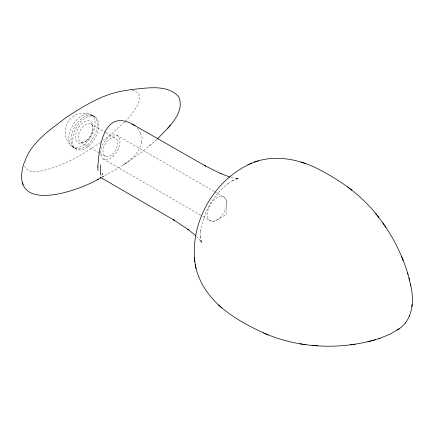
<?xml version="1.0" encoding="UTF-8"?>
<svg xmlns="http://www.w3.org/2000/svg" width="434" height="434" viewBox="0 0 434 434"><rect width="100%" height="100%" fill="white"/><g stroke="black" fill="none" stroke-linecap="round" stroke-linejoin="round"><path stroke-width="0.33" stroke-dasharray="2.17 1.63" d="M141.641 141.983C137.404 160.927 117.147 167.828 102.467 177.045M124.558 121.987L113.551 132.18L103.205 140.323M125.003 121.531C131.627 115.173 150.712 92.61 130.873 90.207M156.934 139.439L141.007 152.719L123.457 164.925L127.39 162.191M149.475 145.976L152.063 143.784M100.525 142.243C85.075 153.186 68.404 162.745 50.355 168.669C42.543 170.502 29.138 175.569 24.445 166.146M102.532 177.05L103.531 176.535L102.983 176.817M231.007 177.425L237.566 178.645L236.389 178.64L239.069 178.499L236.432 178.933L238.092 178.575L232.271 180.81L233.421 180.218L227.259 184.124L228.062 183.522L223.385 187.434L217.488 193.662L217.792 193.293C211.863 200.416 207.159 208.559 203.958 217.255L204.121 216.81L201.68 225.034L200.627 231.034L200.747 230.042L200.448 237.333L200.389 236.042L201.354 242.199L200.839 240.582L201.783 243.078L200.562 240.691L201.159 241.711L196.819 236.638M92.442 115.482C70.802 105.12 54.136 133.987 73.926 147.544M91.259 114.728A18.613 10.747 -60 0 1 85.357 143.556A18.613 10.747 -60 0 1 69.239 134.247A18.613 10.747 -60 0 1 91.259 114.728L94.954 116.86A18.613 10.747 -60 0 1 89.057 145.688A18.613 10.747 -60 0 1 72.939 136.385A18.613 10.747 -60 0 1 94.954 116.86M116.898 135.272L214.179 191.437M214.765 191.774L223.553 196.852C225.875 198.018 226.667 200.817 226.651 203.242L226.651 214.385L217.25 219.81C215.161 221.09 212.351 221.91 210.089 220.581L201.295 215.503M90.945 123.961L105.299 132.251M105.874 132.582L115.639 138.213M80.626 142.146L105.316 156.403M103.428 159.001L200.709 215.166M72.646 146.963L76.346 149.095M137.28 128.003L140.502 132.988M140.318 133.07A26.604 20.962 -13.4 0 1 142.352 140.014M141.799 140.084A25.058 19.671 -14.9 0 1 141.603 141.983M102.95 176.893A35.973 8.392 -71.2 0 1 102.782 176.312M87.565 140.122A10.459 6.038 -60 0 0 90.88 123.923A10.459 6.038 -60 0 0 78.505 134.893A10.459 6.038 -60 0 0 87.565 140.122M112.254 154.379A10.459 6.038 -60 0 0 115.569 138.175A10.459 6.038 -60 0 0 103.194 149.15A10.459 6.038 -60 0 0 112.254 154.379M219.495 218.134A13.649 7.877 -60 0 0 223.825 196.993A13.649 7.877 -60 0 0 207.674 211.309A13.649 7.877 -60 0 0 219.495 218.134M112.84 156.555A13.649 7.877 -60 0 0 117.164 135.413A13.649 7.877 -60 0 0 101.019 149.73A13.649 7.877 -60 0 0 112.84 156.555M87.554 144.782A18.613 10.747 -60 0 0 93.451 115.949A18.613 10.747 -60 0 0 71.436 135.473A18.613 10.747 -60 0 0 87.554 144.782M86.437 140.556A12.407 7.161 -60 0 0 90.37 121.336A12.407 7.161 -60 0 0 75.695 134.35A12.407 7.161 -60 0 0 86.437 140.556"/><path stroke-width="0.65" d="M97.916 166.645L97.916 170.437M97.959 165.408C99.202 146.312 104.068 108.869 132.511 124.216L205.537 166.059L204.75 165.652L221.112 173.752L220.26 173.394L229.901 177.077M398.439 329.265C413.352 319.674 414.334 299.661 410.418 284.069M411.947 306.621L412.04 305.715M412.061 305.471L412.159 304.489M24.326 163.065C30.326 142.661 50.089 129.956 66.066 117.527C85.037 105.158 105.505 92.393 128.535 90.18M23.821 163.461C8.599 214.732 76.487 191.909 98.127 179.291M409.392 316.185L409.512 315.892M405.459 322.684L405.703 322.37M157.385 139.01C167.242 128.252 185.394 113.496 178.851 96.928C166.949 83.198 144.88 88.634 129.175 89.692M169.461 126.272L170.264 125.301M167.844 128.22L168.609 127.303M378.882 338.683L389.862 334.316L399.177 328.739M397.441 329.986L398.238 329.411M97.015 179.85L101.035 177.832M255.881 161.584C215.112 176.41 187.993 223.374 195.539 266.096M247.96 164.698L249.382 164.085M250.353 163.656L251.828 163.021M256.662 161.339C275.964 155.139 297.133 159.077 315.133 167.475C338.509 179.101 360.703 194.22 376.869 215.009M254.259 162.104L258.339 160.802M375.681 339.686C339.941 349.75 300.556 348.383 266.145 334.044M380.13 338.287L367.864 341.797M350.384 344.856L352.175 344.623M353.406 344.45L355.131 344.222M312.057 345.388L317.52 345.817M300.046 343.82L302.303 344.167M303.301 344.308L305.52 344.65M303.268 162.799L305.357 163.482M300.984 162.061L303.062 162.739M220.288 306.529C233.617 318.209 249.561 326.531 265.608 333.811M263.395 332.883L268.353 334.972M100.021 177.094L174.246 220.26L173.497 219.783L188.692 229.906L187.96 229.342L195.967 235.852M132.511 124.216L135.066 125.952M351.931 190.206L347.645 186.956M195.181 264.431C198.126 280.858 207.783 295.435 220.13 306.382M218.503 304.923L221.92 307.999M377.493 215.801C391.229 233.199 401.738 253.206 408.02 274.472M375.443 213.23L378.898 217.553M382.81 222.843L384.057 224.666M384.687 225.577L385.907 227.362M403.332 260.731L401.51 256.304M22.492 182.768L22.769 183.582M22.845 183.826L23.116 184.64M408.991 278.02L410.694 285.344M407.602 272.975L409.68 280.798M195.718 266.899L196.092 268.619M194.275 257.682L194.454 259.217M194.568 260.275L194.757 261.87M97.818 167.063A24.781 2.615 -83.2 0 1 97.851 165.821M100.943 175.233A32.42 6.049 -77.9 0 1 100.52 164.893M102.511 174.815A35.973 8.392 -71.2 0 1 102.37 173.237"/></g></svg>
